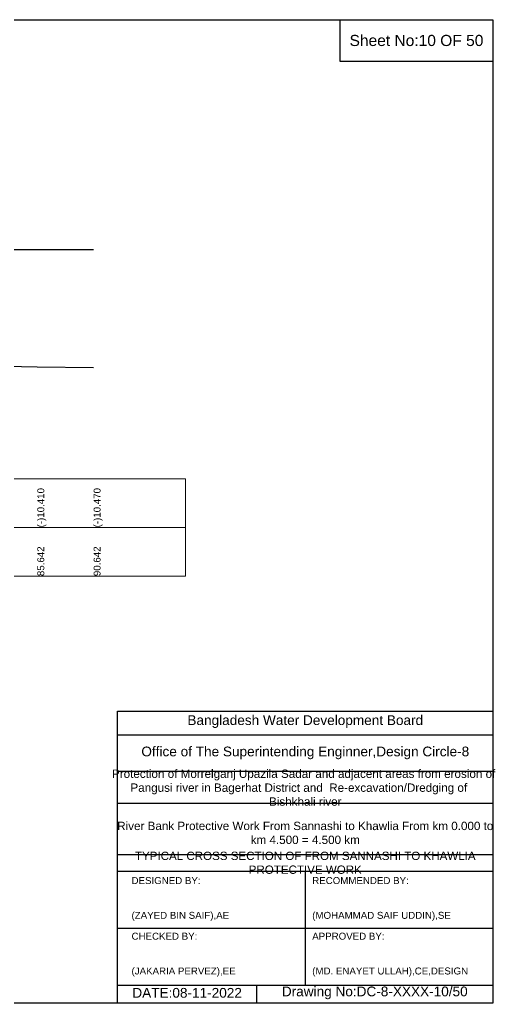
# Model space of a CAD drawing. Header units: inches. Extents: x 89000 to 1304432, y -10828 to 220529.
# Drawn here: x 300574 to 303996, y 163409 to 170480 of the extents above; entities that cross this region are included whole.
import ezdxf

# ---------------------------------------------------------------- set-up
doc = ezdxf.new("R2010")
doc.units = ezdxf.units.IN
doc.header["$LTSCALE"] = 7
doc.header["$MEASUREMENT"] = 0
for name, color, linetype, lineweight in [('Cross section Data Border', 7, 'Continuous', 9), ('Existing_Bed_Level for Xsection', 7, 'Continuous', 25), ('Long Section Labels', 7, 'Continuous', 9)]:
    doc.layers.add(name, color=color, linetype=linetype, lineweight=lineweight)
doc.styles.get("Standard").update_dxf_attribs({"font": 'arial.ttf'})

msp = doc.modelspace()

# ---------------------------------------------------------------- linework, layer by layer
for points in [[(293979.0225, 170480.18743), (303979.0225, 170480.18743), (303979.0225, 163409.18743), (293979.0225, 163409.18743)], [(302879.0225, 170480.18743), (303979.0225, 170480.18743), (303979.0225, 170180.18743), (302879.0225, 170180.18743)]]:
    msp.add_lwpolyline(points, close=True)
for points in [[(301279.0225, 163409.18743), (301279.0225, 165509.18743), (303979.0225, 165509.18743)], [(301279.0225, 165339.18743), (303979.0225, 165339.18743)], [(301279.0225, 165079.18743), (303979.0225, 165079.18743)], [(301279.0225, 164849.18743), (303979.0225, 164849.18743)], [(301279.0225, 164479.18743), (303979.0225, 164479.18743)], [(301279.0225, 164359.18743), (303979.0225, 164359.18743)], [(302629.0225, 164359.18743), (302629.0225, 163539.18743)], [(301279.0225, 163949.18743), (303979.0225, 163949.18743)], [(301279.0225, 163539.18743), (303979.0225, 163539.18743)], [(302279.0225, 163539.18743), (302279.0225, 163409.18743)]]:
    msp.add_lwpolyline(points)
at = {"layer": 'Cross section Data Border'}
msp.add_lwpolyline([(294079.0225, 167180.18743), (301767.42816, 167180.18743), (301767.42816, 166480.18743), (294079.0225, 166480.18743)], close=True, dxfattribs=at)
msp.add_lwpolyline([(294079.0225, 166830.18743), (301767.42816, 166830.18743)], dxfattribs=at)
at = {"layer": 'Existing_Bed_Level for Xsection'}
for points in [[(294979.0225, 169014.55743), (295059.99658, 168949.75743), (295383.99016, 168871.51143), (295545.98695, 168805.90143), (295788.95783, 168797.80143), (295950.95462, 168770.26143), (296193.92549, 168750.01143), (296355.92228, 168702.22143), (296598.89315, 168669.01143), (296878.29556, 168670.30743), (297234.30928, 168587.68743), (297461.1269, 168506.68743), (297752.68168, 168429.73743), (298044.30395, 168244.24743), (298562.68158, 168127.60743), (298854.30031, 168069.28743), (299486.11068, 168013.39743), (299777.68148, 168009.34743), (300118.08421, 167999.62743), (300360.95017, 167992.33743), (300701.10549, 167985.04743), (301106.10415, 167980.18743)], [(294979.0225, 168828.25743), (301106.10415, 168828.25743)]]:
    msp.add_lwpolyline(points, dxfattribs=at)

# ---------------------------------------------------------------- texts
at = {"attachment_point": 5}
for s, insert, char_height in [('Sheet No:10 OF 50', (303429.0225, 170330.18743), 80), ('Bangladesh Water Development Board', (302629.0225, 165434.18743), 70), ('Office of The Superintending Enginner,Design Circle-8', (302629.0225, 165209.18743), 70)]:
    msp.add_mtext(s, dxfattribs=dict(at, insert=insert, char_height=char_height))
for s, insert, char_height, width, attachment_point in [('Protection of Morrelganj Upazila Sadar and adjacent areas from erosion of  Pangusi river in Bagerhat District and  Re-excavation/Dredging of     Bishkhali river', (302629.0225, 164959.18743), 60, 2800, 5), ('River Bank Protective Work From Sannashi to Khawlia From km 0.000 to km 4.500 = 4.500 km', (302629.0225, 164634.18743), 60, 2700, 5), ('TYPICAL CROSS SECTION OF FROM SANNASHI TO KHAWLIA PROTECTIVE WORK', (302629.0225, 164419.18743), 59.5765532, 2800, 5), ('DESIGNED BY:^J^J^J(ZAYED BIN SAIF),AE', (301379.0225, 164159.18743), 50, 1400, 4), ('RECOMMENDED BY:^J^J^J(MOHAMMAD SAIF UDDIN),SE', (302679.0225, 164159.18743), 50, 1400, 4), ('CHECKED BY:^J^J^J(JAKARIA PERVEZ),EE', (301379.0225, 163759.18743), 50, 1400, 4), ('APPROVED BY:^J^J^J(MD. ENAYET ULLAH),CE,DESIGN', (302679.0225, 163759.18743), 50, 1400, 4), ('DATE:08-11-2022', (301779.0225, 163484.18743), 70, 1400, 5), ('Drawing No:DC-8-XXXX-10/50', (303129.0225, 163484.18743), 70, 2200, 5)]:
    msp.add_mtext(s, dxfattribs=dict(insert=insert, char_height=char_height, width=width, attachment_point=attachment_point))
at = {"layer": 'Long Section Labels', "char_height": 50, "attachment_point": 1, "rotation": 90}
for s, insert in [('(-)10.410', (300701.10549, 166830.18743)), ('(-)10.470', (301106.10415, 166830.18743)), ('85.642', (300701.10549, 166480.18743)), ('90.642', (301106.10415, 166480.18743))]:
    msp.add_mtext(s, dxfattribs=dict(at, insert=insert))

doc.saveas('drawing.dxf')
